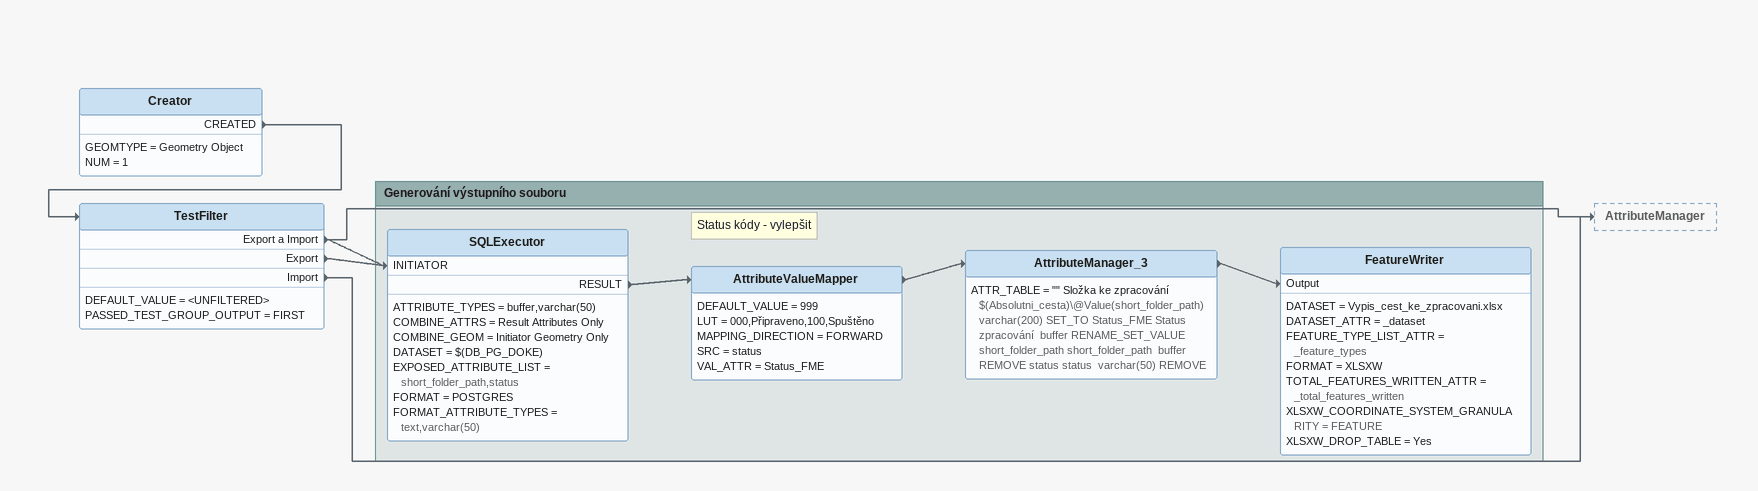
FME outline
Creator
    GEOMTYPE = Geometry Object
    NUM = 1
    CREATED -> TestFilter
TestFilter
    DEFAULT_VALUE = <UNFILTERED>
    PASSED_TEST_GROUP_OUTPUT = FIRST
    Export a Import -> AttributeManager
    Export a Import -> SQLExecutor [INITIATOR]
    Export -> SQLExecutor [INITIATOR]
    Import -> AttributeManager

Bookmark: Generování výstupního souboru
SQLExecutor
    ATTRIBUTE_TYPES = buffer,varchar(50)
    COMBINE_ATTRS = Result Attributes Only
    COMBINE_GEOM = Initiator Geometry Only
    DATASET = $(DB_PG_DOKE)
    EXPOSED_ATTRIBUTE_LIST = short_folder_path,status
    FORMAT = POSTGRES
    FORMAT_ATTRIBUTE_TYPES = text,varchar(50)
    RESULT -> AttributeValueMapper
Note: Status kódy - vylepšit
AttributeValueMapper
    DEFAULT_VALUE = 999
    LUT = 000,Připraveno,100,Spuštěno
    MAPPING_DIRECTION = FORWARD
    SRC = status
    VAL_ATTR = Status_FME
    -> AttributeManager_3
AttributeManager_3
    ATTR_TABLE = "" Složka ke zpracování $(Absolutni_cesta)\@Value(short_folder_path) varchar(200) SET_TO Status_FME Status zpracování  buffer RENAME_SET_VALUE short_folder_path short_folder_path  buffer REMOVE status status  varchar(50) REMOVE
    -> FeatureWriter [Output]
FeatureWriter
    DATASET = Vypis_cest_ke_zpracovani.xlsx
    DATASET_ATTR = _dataset
    FEATURE_TYPE_LIST_ATTR = _feature_types
    FORMAT = XLSXW
    TOTAL_FEATURES_WRITTEN_ATTR = _total_features_written
    XLSXW_COORDINATE_SYSTEM_GRANULARITY = FEATURE
    XLSXW_DROP_TABLE = Yes
